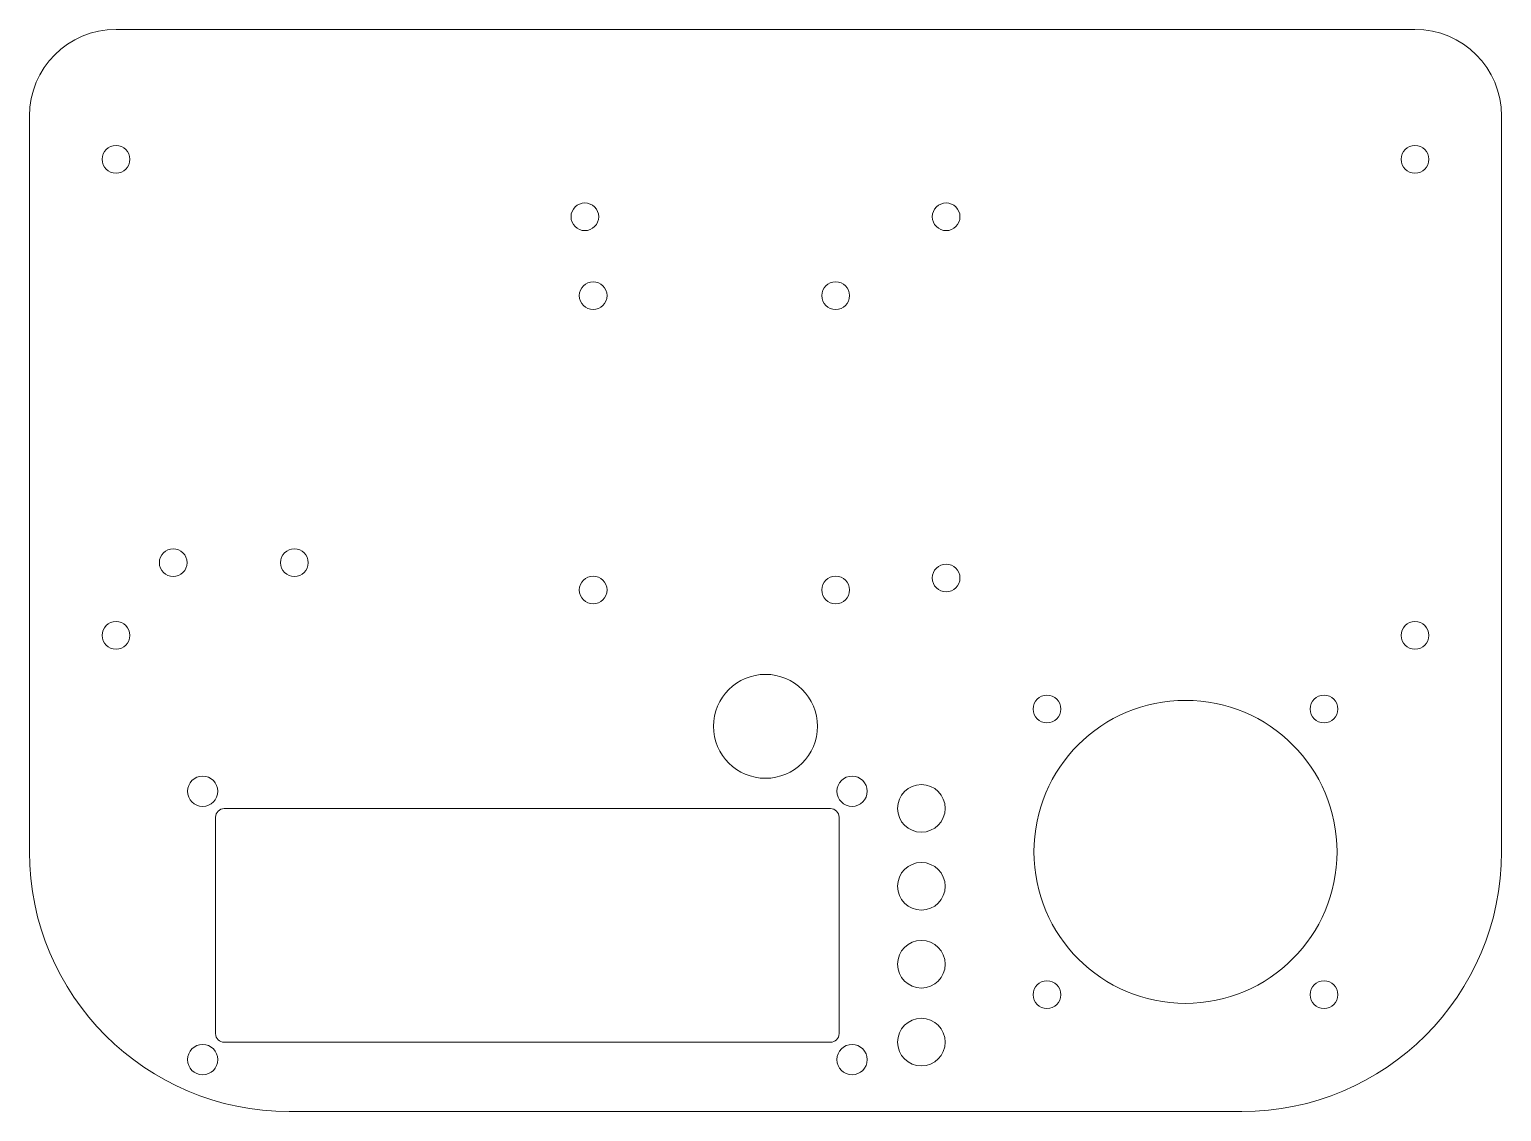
# Model space of a CAD drawing. Header units: millimetres. Extents: x -85 to 85, y -70 to 55.
import ezdxf

# ---------------------------------------------------------------- set-up
doc = ezdxf.new("R2010")
doc.units = ezdxf.units.MM

msp = doc.modelspace()

# ---------------------------------------------------------------- linework, layer by layer
at = {"color": 7, "linetype": 'Continuous', "lineweight": 15}
for p, q in [((75, 55), (-75, 55)), ((-85, 45), (-85, -40)), ((85, -40), (85, 45)), ((7.5, -35), (-62.5, -35)), ((-63.5, -36), (-63.5, -61)), ((8.5, -61), (8.5, -36)), ((-62.5, -62), (7.5, -62)), ((-55, -70), (55, -70))]:
    msp.add_line(p, q, dxfattribs=at)
for centre, radius in [((-75, 40), 1.6), ((75, 40), 1.6), ((-20.86, 33.36), 1.6), ((20.86, 33.36), 1.6), ((-19.9, 24.25), 1.6), ((8.1, 24.25), 1.6), ((-68.4, -6.6), 1.6), ((-54.4, -6.6), 1.6), ((20.86, -8.36), 1.6), ((-19.9, -9.75), 1.6), ((8.1, -9.75), 1.6), ((-75, -15), 1.6), ((75, -15), 1.6), ((0, -25.5), 6), ((32.5, -23.5), 1.6), ((64.5, -23.5), 1.6), ((48.5, -40), 17.5), ((-65, -33), 1.75), ((10, -33), 1.75), ((18, -34.98), 2.75), ((18, -43.98), 2.75), ((18, -52.98), 2.75), ((32.5, -56.5), 1.6), ((64.5, -56.5), 1.6), ((18, -61.98), 2.75), ((-65, -64), 1.75), ((10, -64), 1.75)]:
    msp.add_circle(centre, radius, dxfattribs=at)
for centre, radius, start, end in [((-75, 45), 10, 90, 180), ((75, 45), 10, 0, 90), ((-62.5, -36), 1, 90, 180), ((7.5, -36), 1, 0, 90), ((-55, -40), 30, 180, 270), ((55, -40), 30, 270, 0), ((-62.5, -61), 1, 180, 270), ((7.5, -61), 1, 270, 0)]:
    msp.add_arc(centre, radius, start, end, dxfattribs=at)

doc.saveas('drawing.dxf')
